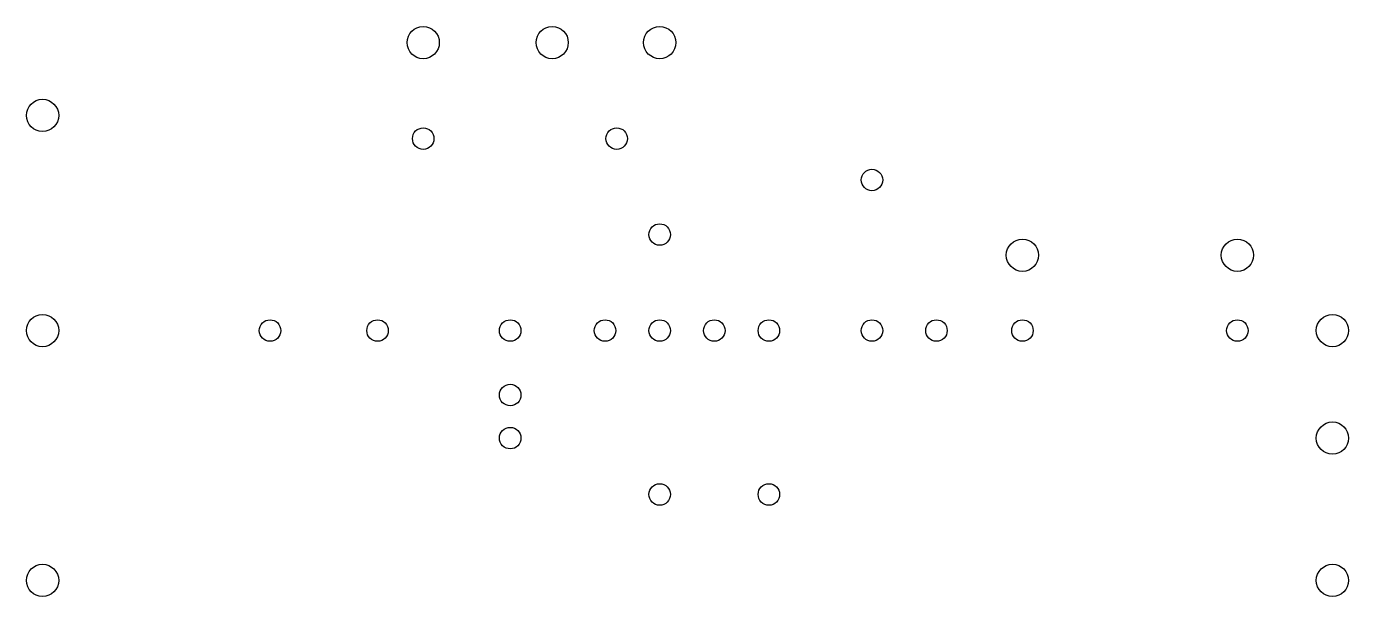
# Model space of a CAD drawing. Header units: millimetres. Extents: x 4.3 to 65.8, y 39.2 to 65.8.
import ezdxf

# ---------------------------------------------------------------- set-up
doc = ezdxf.new("R2010")
doc.units = ezdxf.units.MM
doc.header["$MEASUREMENT"] = 0
doc.layers.add('TOP-0.70mm', color=6, linetype='Continuous', true_color=0xff00ff)

msp = doc.modelspace()

# ---------------------------------------------------------------- linework, layer by layer
at = {"layer": 'TOP-0.70mm'}
for centre, radius in [((22.706, 65), 0.75), ((28.706, 65), 0.75), ((33.706, 65), 0.75), ((5, 61.615), 0.75), ((22.706, 60.538), 0.5), ((31.706, 60.538), 0.5), ((43.58, 58.615), 0.5), ((33.706, 56.077), 0.5), ((50.58, 55.115), 0.75), ((60.58, 55.115), 0.75), ((5, 51.615), 0.75), ((65, 51.615), 0.75), ((15.583, 51.615), 0.5), ((20.583, 51.615), 0.5), ((26.752, 51.615), 0.5), ((31.166, 51.615), 0.5), ((33.706, 51.615), 0.5), ((36.246, 51.615), 0.5), ((38.786, 51.615), 0.5), ((43.58, 51.615), 0.5), ((46.58, 51.615), 0.5), ((50.58, 51.615), 0.5), ((60.58, 51.615), 0.5), ((26.752, 48.615), 0.5), ((65, 46.615), 0.75), ((26.752, 46.615), 0.5), ((33.706, 43.995), 0.5), ((38.786, 43.995), 0.5), ((5, 40), 0.75), ((65, 40), 0.75)]:
    msp.add_circle(centre, radius, dxfattribs=at)

doc.saveas('drawing.dxf')
